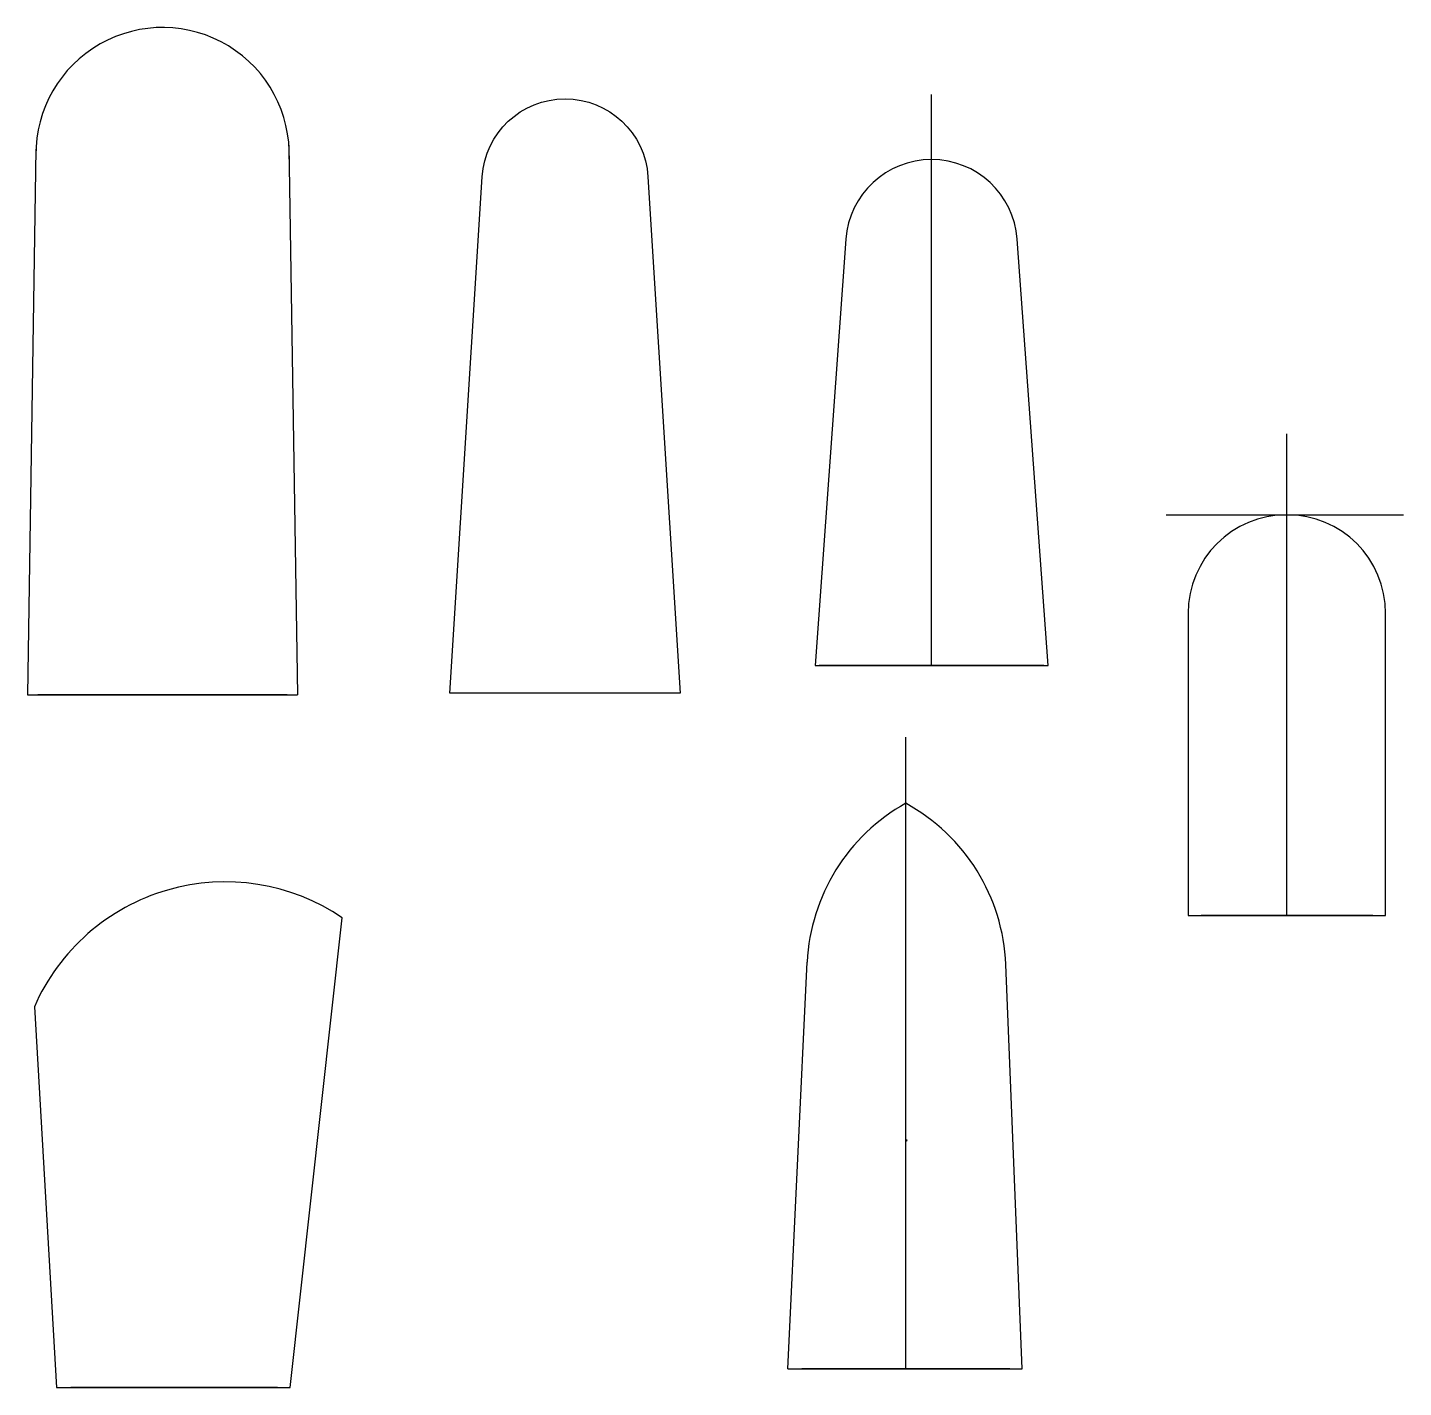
# Model space of a CAD drawing. Header units: millimetres. Extents: x -109 to 106, y -98 to 114.
import ezdxf

# ---------------------------------------------------------------- set-up
doc = ezdxf.new("R2010")
doc.units = ezdxf.units.MM
doc.layers.get('0').update_dxf_attribs({"linetype": 'CONTINUOUS'})

msp = doc.modelspace()

# ---------------------------------------------------------------- linework, layer by layer
for p, q in [((31.99, 15), (31.99, 103.98)), ((-107.58, 95.47), (-108.9, 10.43)), ((-68.15, 96.09), (-66.8, 10.43)), ((87.37, -23.96), (87.37, 51.09)), ((68.54, 38.51), (105.54, 38.51)), ((49.49, 15), (14.49, 15)), ((-108.9, 10.43), (-66.8, 10.43)), ((-68.42, 10.43), (-107.28, 10.43)), ((-8.39, 10.68), (-41.95, 10.68)), ((27.97, -94.61), (27.97, 3.85)), ((100.74, -23.96), (73.99, -23.96)), ((9.58, -94.61), (12.62, -31.23)), ((46.1, -94.61), (43.56, -31.59)), ((9.58, -94.61), (46.1, -94.61)), ((44.19, -94.61), (11.75, -94.61)), ((-69.96, -97.51), (-102.14, -97.51))]:
    msp.add_line(p, q)
for points in [[(-12.2, 91.19), (-7.17, 10.68), (-43.08, 10.68), (-38.04, 91.19, -0.93937)], [(13.85, 15), (50.14, 15), (45.34, 81.44, 0.930391), (18.64, 81.44)], [(71.96, -23.96), (102.76, -23.96), (102.76, 23.12, 0.999839), (71.97, 23.12)], [(-104.4, -97.51), (-67.97, -97.51), (-59.85, -24.29, 0.468595), (-107.83, -38.18)]]:
    msp.add_lwpolyline(points, format="xyb", close=True)
for centre, radius, start, end in [((-87.85, 94.69), 19.75, -2.2593, 180.4813), ((42.58, -32.66), 30, 119.1546, 177.2547), ((13.59, -32.8), 30, 2.3058, 61.3637), ((42.58, -32.66), 30, 240.8454, 241.3637), ((13.59, -32.8), 30, 298.6479, 299.1662)]:
    msp.add_arc(centre, radius, start, end)

doc.saveas('drawing.dxf')
